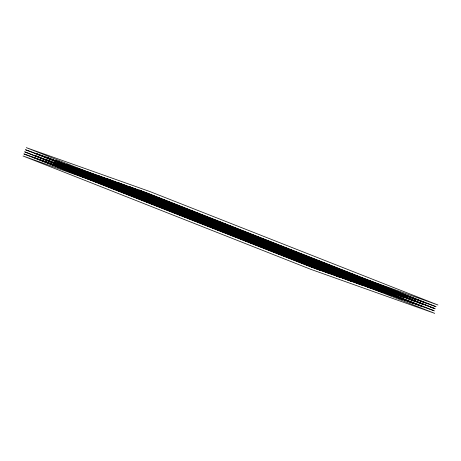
<?xml version="1.0" encoding="UTF-8"?>
<svg xmlns="http://www.w3.org/2000/svg" width="461" height="461" viewBox="0 0 461 461"><rect width="100%" height="100%" fill="white"/><g stroke="black" fill="none" stroke-linecap="round" stroke-linejoin="round"><path stroke-width="0.69" d="M66.747 164.398L434.268 308.438L85.32 170.991L77.062 168.063M87.383 171.723L95.634 174.656L383.494 288.027L375.237 285.1M97.697 175.387L105.949 178.321L393.809 291.692L385.557 288.759L96.666 175.024M108.012 179.052L116.27 181.986L405.156 295.726M45.305 159.16L53.557 162.088L402.505 299.535L34.99 155.495L322.844 268.867L331.096 271.8M55.62 162.819L63.872 165.753L412.82 303.2L404.568 300.267L54.588 162.456M65.94 166.484L74.192 169.418L423.14 306.859L414.888 303.932L64.903 166.121M76.255 170.149L84.507 173.082L434.487 310.893M86.57 173.814L94.822 176.742M96.891 177.479L105.143 180.407M107.206 181.138L115.457 184.072M117.52 184.803L125.772 187.736M127.841 188.468L136.093 191.401L423.947 304.773L56.432 160.733L344.286 274.105L352.544 277.038M138.156 192.133L146.408 195.061M34.177 157.581L42.429 160.514L330.289 273.886L322.037 270.959L33.146 157.218M44.492 161.246L52.75 164.179L340.604 277.551L332.352 274.618L43.461 160.883M54.813 164.911L63.065 167.844L351.956 281.579M85.763 175.9L94.015 178.833M96.078 179.565L104.33 182.498M106.393 183.23L114.651 186.163M116.714 186.895L124.966 189.823M127.029 190.554L135.28 193.487M137.343 194.219L145.601 197.152M146.852 199.976L23.05 156.008L310.91 269.38L434.711 313.347L83.7 175.168L75.443 172.241L363.303 285.613L371.554 288.546M314.148 261.024L437.95 304.992L150.09 191.62L26.289 147.653L435.299 308.801M313.336 263.116L321.594 266.049M323.657 266.781L331.908 269.708M333.971 270.446L342.223 273.373M354.607 277.77L362.859 280.703M364.922 281.435L373.174 284.368M404.124 295.357L395.872 292.424L106.981 178.684M414.445 299.022L406.187 296.089L118.333 182.717L126.585 185.645L415.476 299.385M424.76 302.687L416.508 299.754L128.648 186.382L136.9 189.31L425.791 303.05M435.075 306.346L426.823 303.419L138.963 190.041L147.22 192.975L436.106 306.715M312.529 265.202L320.781 268.135M333.159 272.532L341.417 275.465M343.48 276.197L351.731 279.124M353.794 279.862L362.046 282.789M364.109 283.521L372.367 286.454M382.682 290.119L374.43 287.186L25.482 149.744L33.734 152.672L383.713 290.482M392.997 293.784L384.745 290.851L35.797 153.404L44.049 156.337L394.028 294.147M403.317 297.443L395.06 294.516L46.112 157.068L413.632 301.108M350.919 281.216L342.667 278.283L53.781 164.542M361.24 284.881L352.988 281.948L65.128 168.576L73.38 171.504L362.271 285.244M381.869 292.205L373.617 289.278L24.669 151.83L392.19 295.87M433.455 310.524L425.203 307.596L75.224 169.781M32.114 156.849L23.863 153.922L311.717 267.294L319.969 270.227L32.114 156.849"/></g></svg>
